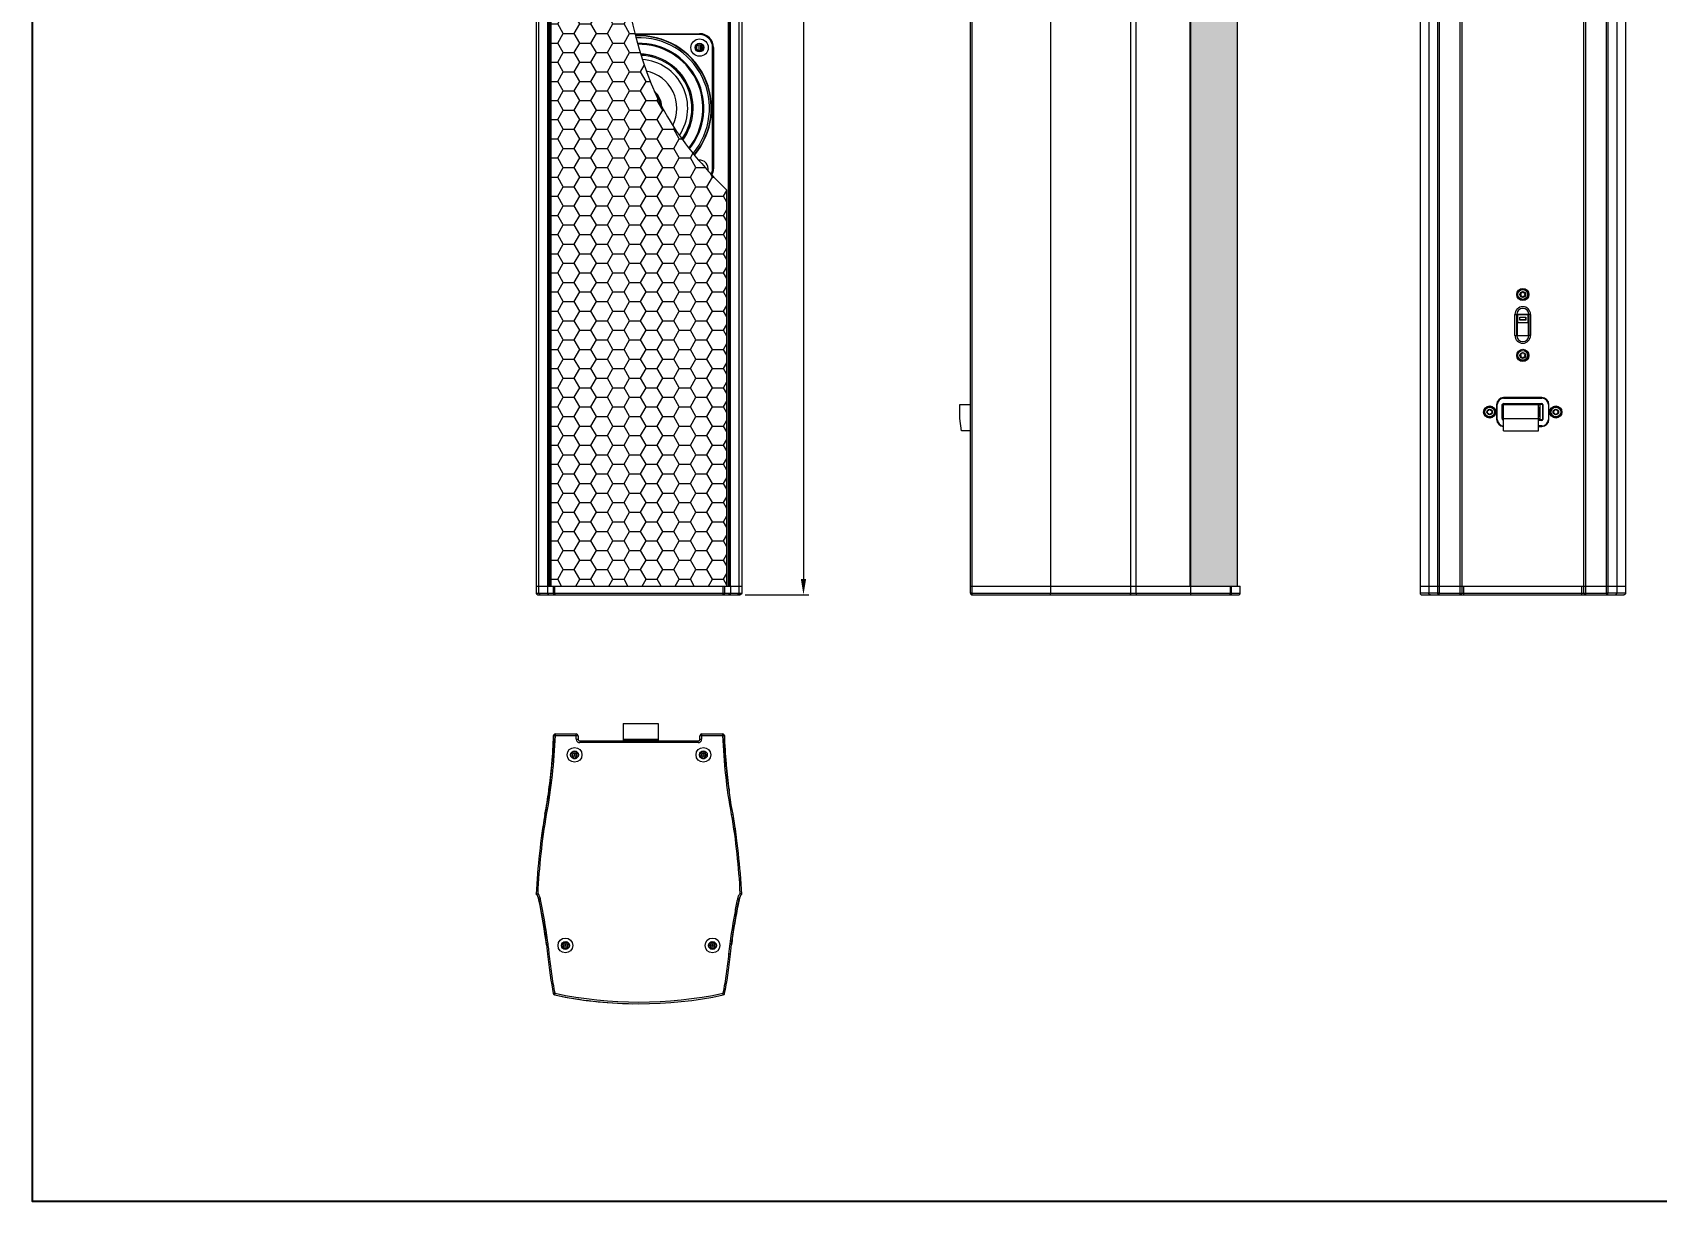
# Model space of a CAD drawing. Header units: millimetres. Extents: x 1177 to 2959, y 93 to 1353.
# Drawn here: x 1177 to 2110, y 93 to 765 of the extents above; entities that cross this region are included whole.
import ezdxf

# ---------------------------------------------------------------- set-up
doc = ezdxf.new("R2010")
doc.units = ezdxf.units.MM
doc.header["$LTSCALE"] = 0.1
doc.layers.get('0').update_dxf_attribs({"lineweight": 13})
doc.layers.get('Defpoints').update_dxf_attribs({"lineweight": 9})
doc.layers.add('图框', color=7, linetype='Continuous')
doc.layers.add('标注', color=251, linetype='Continuous', lineweight=9)
doc.styles.get("Standard").update_dxf_attribs({"font": 'arial.ttf'})
doc.dimstyles.new('STANDARD 6', dxfattribs={"dimscale": 6, "dimtxt": 2.5, "dimasz": 1.5, "dimexe": 0.5, "dimexo": 0.5, "dimgap": 0.5, "dimtad": 1, "dimtoh": 1, "dimdec": 1, "dimzin": 9, "dimdsep": 46, "dimtxsty": 'Standard', "dimcen": 0, "dimclrd": 256, "dimclre": 256, "dimclrt": 256, "dimadec": 0, "dimazin": 0, "dimtp": 0.01, "dimtm": 0.01, "dimtfac": 1, "dimtdec": 1, "dimtofl": 0, "dimtmove": 0, "dimatfit": 3, "dimfxl": 1, "dimtolj": 1, "dimtzin": 4, "dimlwd": -1, "dimlwe": -1, "dimarcsym": 0})
pattern_1 = [(0, (1177.4635, 93.427), (9.525, 5.499261), [6.35, -12.7]), (120, (1177.4635, 93.427), (-9.525, 5.499261), [6.35, -12.7]), (60, (1177.4635, 93.427), (2e-08, 10.998523), [-12.7, 6.35])]

# ---------------------------------------------------------------- blocks, each defined once
blk = doc.blocks.new('A4-H')
at = {"layer": '图框'}
blk.add_lwpolyline([(0, 210.02), (297, 210.02), (297, 0), (0, 0)], close=True, dxfattribs=at)
blk = doc.blocks.new('*D9')
at = {"layer": 'Defpoints', "color": 0, "transparency": 16777216}
for p in [(1583.77, 1261.93), (1583.77, 441.93), (1620.26, 441.93)]:
    blk.add_point(p, dxfattribs=at)
at = {"layer": '标注', "transparency": 16777216}
for p, q in [((1586.77, 1261.93), (1623.26, 1261.93)), ((1620.26, 1252.93), (1620.26, 450.93)), ((1586.77, 441.93), (1623.26, 441.93))]:
    blk.add_line(p, q, dxfattribs=at)
for points in [[(1618.76, 1252.93), (1621.76, 1252.93), (1620.26, 1261.93)], [(1618.76, 450.93), (1621.76, 450.93), (1620.26, 441.93)]]:
    blk.add_solid(points, dxfattribs=at)
at = {"layer": '标注', "transparency": 16777216, "insert": (1609.6, 851.93), "char_height": 15, "attachment_point": 5, "rotation": 90}
blk.add_mtext('\\A1;820', dxfattribs=at)

msp = doc.modelspace()

# ---------------------------------------------------------------- hatches: boundary and pattern name
at = {"layer": '标注'}
h = msp.add_hatch(dxfattribs=at)
h.set_pattern_fill('HONEY', color=256, scale=2)
h.set_pattern_definition(pattern_1)
h.paths.add_polyline_path([(1842.61, 1256.93), (1869.36, 1256.93), (1869.36, 446.93), (1842.61, 446.93)])
h = msp.add_hatch(dxfattribs=at)
h.set_pattern_fill('HONEY', color=256, scale=2)
h.set_pattern_definition(pattern_1)
edge = h.paths.add_edge_path()
edge.add_line((1475.3, 446.93), (1576.27, 446.93))
edge.add_line((1576.27, 446.93), (1576.27, 674.27))
edge.add_spline(control_points=[(1576.27, 674.27), (1564.79, 685.71), (1502.4, 755.33), (1521.47, 886.72), (1483.93, 977.45), (1475.3, 995.99)], knot_values=[32.949858, 32.949858, 32.949858, 32.949858, 80.87774, 314.174478, 375.459085, 375.459085, 375.459085, 375.459085], degree=3, periodic=0)
edge.add_line((1475.3, 995.99), (1475.3, 446.93))

# ---------------------------------------------------------------- linework, layer by layer
for p, q in [((1984.33, 1260.93), (1984.33, 446.93)), ((1985.33, 1260.93), (1985.33, 446.93)), ((1997.37, 442.93), (1997.37, 1260.93)), ((1998.37, 1260.93), (1998.37, 442.93)), ((2068.37, 442.93), (2068.37, 1260.93)), ((2069.37, 1260.93), (2069.37, 442.93)), ((1466.78, 1256.93), (1466.78, 446.93)), ((1468.31, 446.93), (1468.31, 1256.93)), ((1473.24, 1256.93), (1473.24, 446.93)), ((1473.74, 1256.93), (1473.74, 446.93)), ((1474.35, 1256.93), (1474.35, 446.93)), ((1474.55, 1256.93), (1474.55, 446.93)), ((1577.02, 1256.93), (1577.02, 446.93)), ((1577.22, 1256.93), (1577.22, 446.93)), ((1577.83, 446.93), (1577.83, 1256.93)), ((1578.33, 446.93), (1578.33, 1256.93)), ((1583.26, 446.93), (1583.26, 1256.93)), ((1584.79, 1256.93), (1584.79, 446.93)), ((1716.11, 446.93), (1716.11, 1256.93)), ((1717.07, 446.93), (1717.07, 1256.93)), ((1762.11, 1256.93), (1762.11, 446.93)), ((1808.11, 1256.93), (1808.11, 446.93)), ((1811.38, 446.93), (1811.38, 1256.93)), ((1842.16, 1256.93), (1842.16, 446.93)), ((1842.61, 1256.93), (1842.61, 446.93)), ((1974.37, 1256.93), (1974.37, 446.93)), ((1979.37, 1256.93), (1979.37, 446.93)), ((2081.4, 442.93), (2081.4, 1256.93)), ((2082.4, 442.93), (2082.4, 1256.93)), ((2087.37, 1256.93), (2087.37, 446.93)), ((2092.37, 1256.93), (2092.37, 446.93)), ((1523.43, 764.23), (1560.58, 764.23)), ((1560.58, 763.73), (1523.56, 763.73)), ((1559.04, 755.33), (1559.04, 757.11)), ((1560.44, 754.47), (1560.44, 757.98)), ((1560.58, 763.73), (1560.58, 764.23)), ((1561.18, 757.88), (1561.18, 754.57)), ((1561.77, 754.9), (1561.77, 757.54)), ((1561.83, 757.46), (1561.83, 754.99)), ((1568.58, 756.23), (1568.08, 756.23)), ((1568.08, 686.63), (1568.08, 756.23)), ((1568.58, 756.23), (1568.58, 686.63)), ((1568.08, 686.63), (1568.58, 686.63)), ((2033.19, 615.9), (2032.93, 615.57)), ((2033.8, 615.57), (2033.54, 615.9)), ((2032.01, 615.01), (2032.17, 614.63)), ((2032.17, 614.24), (2032.01, 613.85)), ((2032.6, 615.38), (2032.19, 615.32)), ((2032.19, 613.55), (2032.6, 613.49)), ((2032.93, 613.29), (2033.19, 612.97)), ((2033.54, 612.97), (2033.8, 613.29)), ((2034.55, 615.32), (2034.14, 615.38)), ((2034.14, 613.49), (2034.55, 613.55)), ((2034.57, 614.63), (2034.72, 615.01)), ((2034.72, 613.85), (2034.57, 614.24)), ((2028.87, 602.93), (2029.87, 602.93)), ((2028.87, 590.93), (2028.87, 602.93)), ((2029.87, 590.93), (2029.87, 602.93)), ((2036.62, 602.93), (2030.12, 602.93)), ((2030.12, 602.93), (2030.12, 590.93)), ((2030.32, 602.63), (2030.22, 602.63)), ((2030.22, 602.63), (2030.22, 598.53)), ((2030.32, 598.53), (2030.22, 598.53)), ((2030.32, 602.63), (2030.32, 598.53)), ((2036.32, 602.83), (2030.42, 602.83)), ((2030.42, 602.73), (2030.42, 602.83)), ((2036.32, 602.73), (2030.42, 602.73)), ((2030.42, 598.43), (2036.32, 598.43)), ((2030.42, 598.43), (2030.42, 598.33)), ((2030.42, 598.33), (2036.32, 598.33)), ((2031.62, 601.43), (2035.12, 601.43)), ((2031.72, 601.33), (2031.62, 601.43)), ((2031.62, 599.73), (2031.62, 601.43)), ((2031.72, 599.83), (2031.62, 599.73)), ((2035.12, 599.73), (2031.62, 599.73)), ((2031.72, 601.33), (2035.02, 601.33)), ((2031.72, 599.83), (2031.72, 601.33)), ((2035.02, 599.83), (2031.72, 599.83)), ((2035.02, 601.33), (2035.12, 601.43)), ((2035.02, 601.33), (2035.02, 599.83)), ((2035.02, 599.83), (2035.12, 599.73)), ((2035.12, 601.43), (2035.12, 599.73)), ((2036.32, 602.73), (2036.32, 602.83)), ((2036.32, 598.43), (2036.32, 598.33)), ((2036.42, 602.63), (2036.52, 602.63)), ((2036.42, 598.53), (2036.42, 602.63)), ((2036.42, 598.53), (2036.52, 598.53)), ((2036.52, 598.53), (2036.52, 602.63)), ((2036.62, 590.93), (2036.62, 602.93)), ((2037.87, 602.93), (2036.87, 602.93)), ((2036.87, 602.93), (2036.87, 590.93)), ((2037.87, 602.93), (2037.87, 590.93)), ((2028.87, 590.93), (2029.87, 590.93)), ((2030.12, 590.93), (2036.62, 590.93)), ((2037.87, 590.93), (2036.87, 590.93)), ((2032.01, 580.01), (2032.17, 579.63)), ((2032.17, 579.24), (2032.01, 578.85)), ((2032.6, 580.38), (2032.19, 580.32)), ((2032.19, 578.55), (2032.6, 578.49)), ((2033.19, 580.9), (2032.93, 580.57)), ((2032.93, 578.29), (2033.19, 577.97)), ((2033.8, 580.57), (2033.54, 580.9)), ((2033.54, 577.97), (2033.8, 578.29)), ((2034.55, 580.32), (2034.14, 580.38)), ((2034.14, 578.49), (2034.55, 578.55)), ((2034.57, 579.63), (2034.72, 580.01)), ((2034.72, 578.85), (2034.57, 579.24)), ((1710.11, 551.18), (1716.11, 551.18)), ((1710.11, 543.18), (1710.11, 551.18)), ((2018.37, 551.18), (2018.37, 542.68)), ((2018.67, 542.68), (2018.67, 551.18)), ((2021.37, 551.18), (2043.37, 551.18)), ((2021.37, 551.18), (2021.37, 543.18)), ((2021.77, 542.68), (2021.77, 551.18)), ((2044.37, 555.18), (2022.37, 555.18)), ((2022.37, 554.88), (2044.37, 554.88)), ((2022.37, 551.78), (2044.37, 551.78)), ((2022.37, 551.78), (2022.37, 551.48)), ((2022.37, 551.48), (2044.37, 551.48)), ((2022.37, 536.18), (2022.37, 551.18)), ((2022.57, 555.18), (2022.57, 554.88)), ((2025.45, 555.18), (2025.45, 554.88)), ((2041.28, 555.18), (2041.28, 554.88)), ((2042.37, 536.18), (2042.37, 551.18)), ((2043.37, 543.18), (2043.37, 551.18)), ((2044.17, 555.18), (2044.17, 554.88)), ((2044.37, 551.48), (2044.37, 551.78)), ((2044.97, 551.18), (2044.67, 551.18)), ((2044.67, 551.18), (2044.67, 542.68)), ((2044.97, 551.18), (2044.97, 542.68)), ((2048.07, 551.18), (2048.07, 542.68)), ((2048.37, 542.68), (2048.37, 551.18)), ((1711.11, 536.18), (1710.11, 543.18)), ((2013.01, 547.51), (2013.17, 547.13)), ((2013.17, 546.74), (2013.01, 546.35)), ((2013.6, 547.88), (2013.19, 547.82)), ((2013.19, 546.05), (2013.6, 545.99)), ((2014.19, 548.4), (2013.93, 548.07)), ((2013.93, 545.79), (2014.19, 545.47)), ((2014.8, 548.07), (2014.54, 548.4)), ((2014.54, 545.47), (2014.8, 545.79)), ((2015.55, 547.82), (2015.14, 547.88)), ((2015.14, 545.99), (2015.55, 546.05)), ((2015.57, 547.13), (2015.72, 547.51)), ((2015.72, 546.35), (2015.57, 546.74)), ((2021.37, 543.18), (2043.37, 543.18)), ((2021.77, 542.68), (2022.37, 542.68)), ((2022.07, 549.68), (2022.37, 549.68)), ((2022.07, 544.18), (2022.07, 549.68)), ((2022.37, 544.18), (2022.07, 544.18)), ((2042.37, 549.68), (2042.67, 549.68)), ((2042.67, 544.18), (2042.37, 544.18)), ((2043.37, 542.68), (2042.37, 542.68)), ((2044.37, 542.38), (2042.37, 542.38)), ((2044.37, 542.08), (2042.37, 542.08)), ((2042.67, 549.68), (2042.67, 544.18)), ((2043.37, 542.68), (2043.37, 543.18)), ((2044.37, 542.08), (2044.37, 542.38)), ((2044.67, 542.68), (2044.97, 542.68)), ((2051.01, 547.51), (2051.17, 547.13)), ((2051.17, 546.74), (2051.01, 546.35)), ((2051.6, 547.88), (2051.19, 547.82)), ((2051.19, 546.05), (2051.6, 545.99)), ((2052.19, 548.4), (2051.93, 548.07)), ((2051.93, 545.79), (2052.19, 545.47)), ((2052.8, 548.07), (2052.54, 548.4)), ((2052.54, 545.47), (2052.8, 545.79)), ((2053.55, 547.82), (2053.14, 547.88)), ((2053.14, 545.99), (2053.55, 546.05)), ((2053.57, 547.13), (2053.72, 547.51)), ((2053.72, 546.35), (2053.57, 546.74)), ((1716.11, 536.18), (1711.11, 536.18)), ((2022.37, 536.18), (2042.37, 536.18)), ((2044.37, 538.98), (2042.37, 538.98)), ((2042.37, 538.68), (2044.37, 538.68)), ((2044.17, 538.68), (2044.17, 538.98)), ((1466.78, 446.93), (1584.79, 446.93)), ((1466.79, 446.93), (1466.79, 442.93)), ((1466.79, 442.93), (1477.37, 442.93)), ((1467.8, 441.93), (1583.77, 441.93)), ((1468.31, 442.93), (1468.31, 446.93)), ((1473.29, 446.93), (1473.29, 442.93)), ((1476.59, 446.93), (1476.59, 442.93)), ((1477.37, 442.93), (1477.37, 446.93)), ((1477.37, 442.93), (1584.79, 442.93)), ((1574.21, 442.93), (1574.21, 446.93)), ((1574.98, 446.93), (1574.98, 442.93)), ((1578.28, 446.93), (1578.28, 442.93)), ((1583.26, 442.93), (1583.26, 446.93)), ((1584.79, 446.93), (1584.79, 442.93)), ((1716.11, 446.93), (1871.11, 446.93)), ((1716.11, 442.93), (1716.11, 446.93)), ((1717.07, 442.93), (1716.11, 442.93)), ((1717.07, 442.93), (1717.07, 446.93)), ((1717.07, 442.93), (1871.11, 442.93)), ((1717.11, 441.93), (1870.11, 441.93)), ((1762.11, 446.93), (1762.11, 442.93)), ((1808.11, 446.93), (1808.11, 442.93)), ((1811.39, 442.93), (1811.39, 446.93)), ((1842.61, 446.93), (1842.61, 442.93)), ((1865.26, 446.93), (1865.26, 442.93)), ((1866.04, 442.93), (1866.04, 446.93)), ((1871.11, 442.93), (1871.11, 446.93)), ((1974.37, 446.93), (2092.37, 446.93)), ((1974.37, 446.93), (1974.37, 442.93)), ((1984.34, 442.93), (1974.37, 442.93)), ((1975.39, 441.93), (2091.35, 441.93)), ((1979.37, 446.93), (1979.37, 442.93)), ((1984.34, 446.93), (1984.34, 442.93)), ((1985.33, 442.93), (1984.34, 442.93)), ((1985.33, 446.93), (1985.33, 442.93)), ((1985.33, 442.93), (2067.37, 442.93)), ((1985.33, 441.93), (1985.33, 442.93)), ((1997.37, 441.93), (1997.37, 442.93)), ((1999.37, 446.93), (1999.37, 442.93)), ((1999.37, 442.93), (1999.37, 441.93)), ((2067.37, 442.93), (2067.37, 446.93)), ((2067.37, 442.93), (2081.4, 442.93)), ((2067.37, 441.93), (2067.37, 442.93)), ((2069.37, 442.93), (2069.37, 441.93)), ((2082.4, 442.93), (2081.4, 442.93)), ((2081.4, 442.93), (2081.4, 441.93)), ((2092.37, 442.93), (2082.4, 442.93)), ((2087.37, 446.93), (2087.37, 442.93)), ((2092.37, 446.93), (2092.37, 442.93)), ((1516.79, 368), (1516.79, 358)), ((1516.79, 368), (1536.79, 368)), ((1536.79, 368), (1536.79, 358)), ((1476.75, 361.04), (1477.75, 361)), ((1477.75, 361), (1477.75, 362)), ((1477.75, 362), (1489.79, 362)), ((1490.79, 361), (1477.75, 361)), ((1489.79, 359), (1489.79, 362)), ((1489.79, 359), (1490.79, 359)), ((1490.79, 361), (1490.79, 359)), ((1491.79, 358), (1491.79, 357)), ((1491.79, 358), (1559.79, 358)), ((1559.79, 357), (1491.79, 357)), ((1516.79, 359), (1536.79, 359)), ((1516.79, 358.5), (1536.79, 358.5)), ((1519.13, 358), (1519.13, 358.5)), ((1522.44, 358.5), (1522.44, 358)), ((1523.13, 358), (1523.13, 358.5)), ((1526.44, 358.5), (1526.44, 358)), ((1527.13, 358), (1527.13, 358.5)), ((1530.44, 358.5), (1530.44, 358)), ((1531.13, 358), (1531.13, 358.5)), ((1534.44, 358.5), (1534.44, 358)), ((1559.79, 357), (1559.79, 358)), ((1560.79, 359), (1560.79, 361)), ((1573.82, 361), (1560.79, 361)), ((1560.79, 359), (1561.79, 359)), ((1561.79, 362), (1561.79, 359)), ((1561.79, 362), (1573.82, 362)), ((1573.82, 362), (1573.82, 361)), ((1573.82, 361), (1574.82, 361.03)), ((1487.77, 348.23), (1487.67, 348.07)), ((1488.21, 348.48), (1488.55, 348.05)), ((1489.02, 348.05), (1489.36, 348.48)), ((1489.9, 348.07), (1489.8, 348.23)), ((1561.77, 348.23), (1561.67, 348.07)), ((1562.21, 348.48), (1562.55, 348.05)), ((1563.02, 348.05), (1563.36, 348.48)), ((1563.9, 348.07), (1563.81, 348.23)), ((1473.98, 329.37), (1474.06, 329.93)), ((1471.76, 315.84), (1471.78, 316)), ((1472.77, 315.82), (1471.79, 316)), ((1578.8, 315.82), (1579.79, 316)), ((1466.78, 270), (1466.79, 270.11)), ((1468.31, 266.72), (1469.29, 266.93)), ((1583.26, 266.72), (1582.28, 266.92)), ((1473.29, 235.5), (1474.29, 235.61)), ((1473.3, 235.44), (1473.29, 235.5)), ((1484.13, 242.02), (1483.87, 242.35)), ((1485.13, 241.68), (1484.58, 241.76)), ((1485.16, 240.76), (1485.36, 241.27)), ((1566.21, 241.27), (1566.41, 240.76)), ((1566.99, 241.76), (1566.44, 241.68)), ((1567.7, 242.35), (1567.44, 242.02)), ((1578.28, 235.5), (1577.28, 235.6)), ((1477.57, 213.04), (1476.59, 212.85)), ((1477.57, 213.04), (1477.36, 212.06)), ((1574.98, 212.85), (1574, 213.04)), ((1574.21, 212.06), (1574, 213.04))]:
    msp.add_line(p, q)
for centre, radius in [((1560.58, 756.23), 5), ((1560.58, 756.23), 2.5), ((1560.57, 756.22), 1.8), ((2033.37, 614.43), 3.5), ((2033.37, 614.43), 2.89), ((2033.37, 614.43), 2.81), ((2033.37, 614.43), 1.61), ((2033.37, 579.43), 3.5), ((2033.37, 579.43), 2.89), ((2033.37, 579.43), 2.81), ((2033.37, 579.43), 1.61), ((2014.37, 546.93), 3.5), ((2052.37, 546.93), 3.5), ((2014.37, 546.93), 2.89), ((2014.37, 546.93), 2.81), ((2014.37, 546.93), 1.61), ((2052.37, 546.93), 2.89), ((2052.37, 546.93), 2.81), ((2052.37, 546.93), 1.61), ((1488.79, 350), 4.25), ((1488.79, 350), 2.25), ((1488.79, 350), 1.02), ((1488.79, 350), 0.15), ((1562.79, 350), 4.25), ((1562.79, 350), 2.25), ((1562.79, 350), 1.02), ((1562.79, 350), 0.15), ((1483.55, 240.5), 4.25), ((1483.55, 240.5), 2.25), ((1568.02, 240.5), 4.25), ((1568.02, 240.5), 2.25), ((1483.55, 240.5), 1.02), ((1483.55, 240.5), 0.15), ((1568.02, 240.5), 1.02), ((1568.02, 240.5), 0.15)]:
    msp.add_circle(centre, radius)
for centre, radius, start, end in [((1525.78, 721.43), 41.7, 319.77205, 92.82486), ((1525.78, 721.43), 41.5, 319.82192, 92.76778), ((1525.78, 721.43), 40.5, 320.08313, 92.47012), ((1525.78, 721.43), 37.25, 321.08781, 91.34273), ((1525.78, 721.43), 36.7, 321.28499, 91.12417), ((1560.58, 756.23), 8, 360, 90), ((1560.58, 756.23), 7.5, 0, 90), ((1525.78, 721.43), 31.11, 323.89472, 88.28865), ((1525.78, 721.43), 31.04, 323.93551, 88.24498), ((1525.78, 721.43), 30.39, 324.32907, 87.82452), ((1525.78, 721.43), 28, 326.01057, 86.04262), ((1525.78, 721.43), 21.75, 332.95553, 78.84382), ((1525.78, 721.43), 13.2, 3.86136, 47.68063), ((1525.78, 721.43), 12.94, 6.613, 44.92319), ((1560.58, 686.63), 5, 347.0434, 96.03844), ((1560.58, 686.63), 7.5, 334.80817, 360), ((1560.58, 686.63), 8, 333.38729, 0), ((2033.37, 615.76), 0.225, 38.26197, 141.73803), ((2033.37, 602.93), 4.5, 0, 180), ((2033.37, 602.93), 3.5, 0, 180), ((2032.22, 615.09), 0.225, 98.26197, 201.73803), ((2032.22, 613.77), 0.225, 158.26197, 261.73803), ((2031.68, 614.43), 0.525, 338.26197, 21.73803), ((2032.52, 615.9), 0.525, 278.26197, 321.73803), ((2032.52, 612.97), 0.525, 38.26197, 81.73803), ((2033.37, 613.11), 0.225, 218.26197, 321.73803), ((2034.21, 615.9), 0.525, 218.26197, 261.73803), ((2034.21, 612.97), 0.525, 98.26197, 141.73803), ((2035.06, 614.43), 0.525, 158.26197, 201.73803), ((2034.51, 615.09), 0.225, 338.26197, 81.73803), ((2034.51, 613.77), 0.225, 278.26197, 21.73803), ((2030.42, 602.63), 0.2, 89.99995, 179.99995), ((2030.42, 598.53), 0.2, 179.99995, 269.99995), ((2030.42, 602.63), 0.1, 89.99995, 179.99995), ((2030.42, 598.53), 0.1, 179.99995, 269.99995), ((2036.32, 602.63), 0.2, 359.99995, 89.99995), ((2036.32, 602.63), 0.1, 359.99995, 89.99995), ((2036.32, 598.53), 0.2, 269.99995, 359.99995), ((2036.32, 598.53), 0.1, 269.99995, 359.99995), ((2033.37, 590.93), 4.5, 180, 0), ((2033.37, 590.93), 3.5, 180, 0), ((2032.22, 580.09), 0.225, 98.26197, 201.73803), ((2032.22, 578.77), 0.225, 158.26197, 261.73803), ((2031.68, 579.43), 0.525, 338.26197, 21.73803), ((2032.52, 580.9), 0.525, 278.26197, 321.73803), ((2032.52, 577.97), 0.525, 38.26197, 81.73803), ((2033.37, 580.76), 0.225, 38.26197, 141.73803), ((2034.21, 580.9), 0.525, 218.26197, 261.73803), ((2034.21, 577.97), 0.525, 98.26197, 141.73803), ((2035.06, 579.43), 0.525, 158.26197, 201.73803), ((2034.51, 580.09), 0.225, 338.26197, 81.73803), ((2034.51, 578.77), 0.225, 278.26197, 21.73803), ((2033.37, 578.11), 0.225, 218.26197, 321.73803), ((2022.37, 551.18), 4, 90, 180), ((2022.37, 551.18), 3.7, 90, 180), ((2022.37, 551.18), 0.6, 90, 180), ((2022.37, 551.18), 0.3, 90, 180), ((2044.37, 551.18), 4, 0, 90), ((2044.37, 551.18), 3.7, 0, 90), ((2044.37, 551.18), 0.6, 0, 90), ((2044.37, 551.18), 0.3, 0, 90), ((2013.22, 547.59), 0.225, 98.26197, 201.73803), ((2013.22, 546.27), 0.225, 158.26197, 261.73803), ((2012.68, 546.93), 0.525, 338.26197, 21.73803), ((2013.52, 548.4), 0.525, 278.26197, 321.73803), ((2013.52, 545.47), 0.525, 38.26197, 81.73803), ((2014.37, 548.26), 0.225, 38.26197, 141.73803), ((2014.37, 545.61), 0.225, 218.26197, 321.73803), ((2015.21, 548.4), 0.525, 218.26197, 261.73803), ((2015.21, 545.47), 0.525, 98.26197, 141.73803), ((2016.06, 546.93), 0.525, 158.26197, 201.73803), ((2015.51, 547.59), 0.225, 338.26197, 81.73803), ((2015.51, 546.27), 0.225, 278.26197, 21.73803), ((2022.37, 542.68), 4, 180, 270), ((2022.37, 542.68), 3.7, 180, 270), ((2022.37, 542.68), 0.6, 180, 270), ((2022.37, 542.68), 0.3, 180, 270), ((2044.37, 542.68), 4, 270, 0), ((2044.37, 542.68), 3.7, 270, 0), ((2044.37, 542.68), 0.6, 270, 360), ((2044.37, 542.68), 0.3, 270, 0), ((2051.22, 547.59), 0.225, 98.26197, 201.73803), ((2051.22, 546.27), 0.225, 158.26197, 261.73803), ((2050.68, 546.93), 0.525, 338.26197, 21.73803), ((2051.52, 548.4), 0.525, 278.26197, 321.73803), ((2051.52, 545.47), 0.525, 38.26197, 81.73803), ((2052.37, 548.26), 0.225, 38.26197, 141.73803), ((2052.37, 545.61), 0.225, 218.26197, 321.73803), ((2053.21, 548.4), 0.525, 218.26197, 261.73803), ((2053.21, 545.47), 0.525, 98.26197, 141.73803), ((2054.06, 546.93), 0.525, 158.26197, 201.73803), ((2053.51, 547.59), 0.225, 338.26197, 81.73803), ((2053.51, 546.27), 0.225, 278.26197, 21.73803), ((1717.11, 442.93), 1, 180, 270), ((1717.11, 442.93), 1, 180, 270.00003), ((1870.11, 442.93), 1, 269.97124, 0), ((1985.33, 442.93), 1, 179.97836, 269.97674), ((1997.37, 442.93), 1, 270, 0), ((2069.37, 442.93), 1, 180, 270), ((2081.4, 442.93), 1, 270.02324, 0.02162), ((1162.1, 372.58), 314.86, 354.97108, 357.89791), ((1477.75, 361), 1, 90.00312, 177.91049), ((1477.75, 361), 1, 111.87885, 177.90792), ((1489.79, 361), 1, 0.00117, 89.99915), ((1491.79, 359), 1, 179.9995, 269.9995), ((1559.79, 359), 1, 269.9995, 359.9995), ((1559.79, 359), 1, 292.52359, 337.50945), ((1561.79, 361), 1, 89.99704, 179.9995), ((1561.79, 361), 1, 90.00035, 116.14504), ((1573.82, 361), 1, 19.83406, 90.00035), ((1573.82, 361), 1, 2.08885, 89.99984), ((1889.47, 372.58), 314.86, 182.10209, 185.02745), ((1488.79, 350), 1.6, 313.77364, 226.22535), ((1487.33, 348.48), 0.5, 329.99942, 46.22535), ((1488.79, 350), 2.15, 239.99435, 300.00253), ((1487.66, 348.05), 0.7, 38.26146, 81.73753), ((1488.79, 348.23), 0.3, 218.26146, 321.73753), ((1489.91, 348.05), 0.7, 98.26146, 141.73753), ((1490.24, 348.48), 0.5, 133.77364, 209.99949), ((1562.79, 350), 1.6, 313.77465, 226.22637), ((1561.33, 348.48), 0.5, 330.00044, 46.22637), ((1562.79, 350), 2.15, 239.99536, 300.00354), ((1561.66, 348.05), 0.7, 38.26146, 81.73753), ((1562.79, 348.23), 0.3, 218.26146, 321.73753), ((1563.91, 348.05), 0.7, 98.26146, 141.73753), ((1564.24, 348.48), 0.5, 133.77465, 210.00051), ((1168.46, 371.92), 308.47, 352.17638, 354.84917), ((1160.99, 372.66), 315.98, 354.83725, 354.97507), ((1890.57, 372.66), 315.97, 185.02346, 185.16986), ((1883.1, 371.92), 308.45, 185.15799, 187.82177), ((1200.34, 367.43), 276.28, 349.27122, 352.08172), ((1870.24, 370.24), 295.49, 187.83835, 187.95651), ((1820.22, 256.26), 353.52, 170.29712, 172.48545), ((1231.68, 256.31), 353.19, 7.51208, 9.73043), ((1925.53, 195.7), 349.56, 168.27682, 171.78911), ((1483.21, 243.08), 1, 277.61986, 334.84858), ((1483.55, 240.5), 2.15, 15.89708, 76.36918), ((1568.02, 240.5), 2.15, 103.62826, 164.16812), ((1568.36, 243.08), 1, 205.15116, 262.38014), ((1879.38, 202.61), 302.89, 171.83712, 172.75543), ((1483.55, 240.5), 1.6, 97.61986, 352.38014), ((1484.68, 242.45), 0.7, 218.26146, 261.73753), ((1485.81, 240.5), 0.7, 158.26146, 167.16443), ((1485.08, 241.38), 0.3, 338.26146, 81.73753), ((1486.13, 240.15), 1, 115.15087, 172.38014), ((1565.44, 240.15), 1, 7.61986, 64.84812), ((1566.49, 241.38), 0.3, 98.26146, 201.73753), ((1565.76, 240.5), 0.7, 342.71273, 21.73753), ((1568.02, 240.5), 1.6, 187.61986, 82.38014), ((1566.89, 242.45), 0.7, 278.26146, 321.73753), ((1373.95, 252.01), 204.81, 348.97659, 350.92604), ((1477.57, 213.04), 1, 191.0828, 258.05752), ((1477.57, 213.04), 1, 213.47274, 235.65332), ((1525.79, 441), 234, 258.05753, 281.94157), ((1525.78, 441), 234, 258.05885, 269.05671), ((1525.79, 440.98), 232.99, 258.0568, 281.94263), ((1574, 213.04), 1, 281.93848, 348.91664), ((1574, 213.04), 1, 304.18847, 326.40895)]:
    msp.add_arc(centre, radius, start, end)
for points, knots in [([(1466.79, 442.93), (1466.79, 442.8), (1466.84, 442.53), (1467.08, 442.2), (1467.41, 441.98), (1467.68, 441.93), (1467.8, 441.93)], [0, 0, 0, 0, 0.256096, 0.507895, 0.754946, 1, 1, 1, 1]), ([(1468.31, 442.93), (1468.31, 442.81), (1468.36, 442.55), (1468.58, 442.21), (1468.91, 441.98), (1469.17, 441.93), (1469.29, 441.93)], [0, 0, 0, 0, 0.242445, 0.503423, 0.762237, 1, 1, 1, 1]), ([(1473.29, 442.93), (1473.29, 442.81), (1473.34, 442.55), (1473.56, 442.21), (1473.9, 441.98), (1474.16, 441.93), (1474.29, 441.93)], [0, 0, 0, 0, 0.240746, 0.500933, 0.76053, 1, 1, 1, 1]), ([(1476.59, 442.93), (1476.59, 442.81), (1476.64, 442.55), (1476.86, 442.21), (1477.19, 441.98), (1477.45, 441.93), (1477.57, 441.93)], [0, 0, 0, 0, 0.242205, 0.503072, 0.761996, 1, 1, 1, 1]), ([(1477.37, 442.93), (1477.37, 442.8), (1477.37, 442.62), (1477.4, 442.38), (1477.42, 442.23), (1477.45, 442.11), (1477.49, 442.02), (1477.52, 441.96), (1477.56, 441.93), (1477.57, 441.93)], [0, 0, 0, 0, 0.364254, 0.529749, 0.675871, 0.797784, 0.892115, 0.957595, 1, 1, 1, 1]), ([(1574, 441.93), (1574.13, 441.93), (1574.39, 441.98), (1574.71, 442.21), (1574.93, 442.54), (1574.98, 442.8), (1574.98, 442.93)], [0, 0, 0, 0, 0.2478, 0.496926, 0.747852, 1, 1, 1, 1]), ([(1574, 441.93), (1574.01, 441.93), (1574.05, 441.96), (1574.08, 442.02), (1574.12, 442.11), (1574.15, 442.23), (1574.17, 442.38), (1574.2, 442.62), (1574.21, 442.8), (1574.21, 442.93)], [0, 0, 0, 0, 0.042467, 0.108019, 0.202363, 0.324259, 0.470359, 0.635826, 1, 1, 1, 1]), ([(1578.28, 442.93), (1578.28, 442.81), (1578.23, 442.55), (1578.01, 442.21), (1577.67, 441.98), (1577.41, 441.93), (1577.28, 441.93)], [0, 0, 0, 0, 0.240747, 0.500935, 0.760532, 1, 1, 1, 1]), ([(1583.26, 442.93), (1583.26, 442.81), (1583.21, 442.55), (1582.99, 442.21), (1582.66, 441.98), (1582.4, 441.93), (1582.28, 441.93)], [0, 0, 0, 0, 0.242444, 0.503423, 0.762237, 1, 1, 1, 1]), ([(1584.79, 442.93), (1584.79, 442.8), (1584.73, 442.53), (1584.49, 442.2), (1584.16, 441.98), (1583.89, 441.93), (1583.77, 441.93)], [0, 0, 0, 0, 0.256115, 0.507904, 0.755016, 1, 1, 1, 1]), ([(1717.11, 441.93), (1717.11, 441.93), (1717.1, 441.94), (1717.1, 441.95), (1717.1, 441.97), (1717.1, 442.01), (1717.09, 442.05), (1717.09, 442.12), (1717.08, 442.24), (1717.08, 442.39), (1717.07, 442.57), (1717.07, 442.75), (1717.07, 442.87), (1717.07, 442.93)], [0, 0, 0, 0, 0.00524, 0.018333, 0.040389, 0.072075, 0.113804, 0.165188, 0.29457, 0.454192, 0.63283, 0.818326, 1, 1, 1, 1]), ([(1762.29, 441.93), (1762.27, 441.93), (1762.25, 441.95), (1762.23, 441.98), (1762.21, 442.03), (1762.18, 442.11), (1762.16, 442.23), (1762.14, 442.38), (1762.12, 442.62), (1762.11, 442.8), (1762.11, 442.93)], [0, 0, 0, 0, 0.038159, 0.066267, 0.101746, 0.195446, 0.3177, 0.464878, 0.63191, 1, 1, 1, 1]), ([(1808.11, 442.93), (1808.11, 442.8), (1808.1, 442.61), (1808.05, 442.37), (1808, 442.22), (1807.95, 442.1), (1807.88, 441.99), (1807.81, 441.93), (1807.76, 441.93)], [0, 0, 0, 0, 0.356027, 0.516038, 0.656907, 0.775714, 0.871184, 1, 1, 1, 1]), ([(1811.39, 442.93), (1811.39, 442.81), (1811.38, 442.63), (1811.35, 442.39), (1811.33, 442.23), (1811.3, 442.11), (1811.26, 442.01), (1811.23, 441.95), (1811.2, 441.93), (1811.18, 441.93)], [0, 0, 0, 0, 0.350845, 0.522329, 0.676713, 0.803926, 0.899103, 0.961376, 1, 1, 1, 1]), ([(1842.61, 442.93), (1842.61, 442.81), (1842.61, 442.63), (1842.59, 442.39), (1842.58, 442.24), (1842.56, 442.11), (1842.55, 442.01), (1842.53, 441.96), (1842.51, 441.93), (1842.5, 441.93)], [0, 0, 0, 0, 0.362215, 0.538647, 0.696599, 0.825175, 0.918683, 0.974748, 1, 1, 1, 1]), ([(1865.26, 442.93), (1865.26, 442.81), (1865.25, 442.63), (1865.23, 442.39), (1865.21, 442.23), (1865.18, 442.11), (1865.14, 442.01), (1865.11, 441.95), (1865.08, 441.93), (1865.07, 441.93)], [0, 0, 0, 0, 0.352237, 0.524319, 0.679123, 0.806471, 0.901399, 0.96287, 1, 1, 1, 1]), ([(1866.04, 442.93), (1866.04, 442.8), (1865.99, 442.54), (1865.78, 442.21), (1865.45, 441.98), (1865.19, 441.93), (1865.07, 441.93)], [0, 0, 0, 0, 0.252514, 0.503561, 0.752513, 1, 1, 1, 1]), ([(1974.37, 442.93), (1974.37, 442.8), (1974.42, 442.53), (1974.66, 442.2), (1975, 441.98), (1975.26, 441.93), (1975.39, 441.93)], [0, 0, 0, 0, 0.256115, 0.507904, 0.755016, 1, 1, 1, 1]), ([(1980.35, 441.93), (1980.22, 441.93), (1979.96, 441.98), (1979.64, 442.21), (1979.42, 442.54), (1979.37, 442.8), (1979.37, 442.93)], [0, 0, 0, 0, 0.248117, 0.497368, 0.748162, 1, 1, 1, 1]), ([(2086.38, 441.93), (2086.51, 441.93), (2086.77, 441.98), (2087.1, 442.21), (2087.32, 442.54), (2087.37, 442.8), (2087.37, 442.93)], [0, 0, 0, 0, 0.248118, 0.497369, 0.748162, 1, 1, 1, 1]), ([(2092.37, 442.93), (2092.37, 442.8), (2092.31, 442.53), (2092.08, 442.2), (2091.74, 441.98), (2091.48, 441.93), (2091.35, 441.93)], [0, 0, 0, 0, 0.256096, 0.507895, 0.754946, 1, 1, 1, 1]), ([(1472.77, 315.82), (1474.19, 323.27), (1476.39, 338.29), (1477.48, 353.42), (1477.75, 361)], [0, 0, 0, 0, 0.49999, 1, 1, 1, 1]), ([(1489.79, 359), (1489.78, 358.74), (1489.89, 358.21), (1490.33, 357.55), (1491, 357.1), (1491.53, 357), (1491.79, 357)], [0, 0, 0, 0, 0.249966, 0.49999, 0.750008, 1, 1, 1, 1]), ([(1559.79, 357), (1560.05, 357), (1560.57, 357.1), (1561.24, 357.55), (1561.68, 358.21), (1561.79, 358.74), (1561.79, 359)], [0, 0, 0, 0, 0.249966, 0.49999, 0.750008, 1, 1, 1, 1]), ([(1573.82, 361), (1574.1, 353.42), (1575.19, 338.29), (1577.39, 323.27), (1578.8, 315.82)], [0, 0, 0, 0, 0.50001, 1, 1, 1, 1]), ([(1467.8, 270.35), (1468.19, 277.96), (1469.4, 293.18), (1471.48, 308.3), (1472.77, 315.82)], [0, 0, 0, 0, 0.500007, 1, 1, 1, 1]), ([(1578.8, 315.82), (1580.1, 308.3), (1582.17, 293.18), (1583.38, 277.96), (1583.77, 270.35)], [0, 0, 0, 0, 0.499993, 1, 1, 1, 1]), ([(1466.79, 270), (1466.79, 270), (1466.79, 270), (1466.79, 270), (1466.8, 270), (1466.81, 270.01), (1466.84, 270.02), (1466.87, 270.03), (1466.92, 270.05), (1466.97, 270.07), (1467.03, 270.09), (1467.13, 270.12), (1467.26, 270.17), (1467.43, 270.22), (1467.61, 270.29), (1467.74, 270.33), (1467.8, 270.35)], [0, 0, 0, 0, 0.00132, 0.005259, 0.011784, 0.020864, 0.046556, 0.081991, 0.126513, 0.179398, 0.239913, 0.307276, 0.459353, 0.629511, 0.811944, 1, 1, 1, 1]), ([(1466.79, 270), (1467.13, 269.63), (1467.76, 268.68), (1468.17, 267.4), (1468.31, 266.72)], [0, 0, 0, 0, 0.5, 1, 1, 1, 1]), ([(1469.29, 266.93), (1469.23, 267.23), (1469.04, 267.99), (1468.59, 269.17), (1468.1, 269.98), (1467.8, 270.35)], [0, 0, 0, 0, 0.250259, 0.62529, 1, 1, 1, 1]), ([(1474.29, 235.61), (1474, 238.23), (1472.72, 248.73), (1470.89, 259.16), (1469.29, 266.93)], [0, 0, 0, 0, 0.250033, 1, 1, 1, 1]), ([(1582.28, 266.92), (1581.75, 264.33), (1579.71, 253.96), (1578.13, 243.49), (1577.28, 235.6)], [0, 0, 0, 0, 0.250038, 1, 1, 1, 1]), ([(1583.77, 270.35), (1583.38, 269.86), (1582.76, 268.75), (1582.41, 267.54), (1582.28, 266.92)], [0, 0, 0, 0, 0.499426, 1, 1, 1, 1]), ([(1583.26, 266.72), (1583.4, 267.4), (1583.81, 268.68), (1584.44, 269.63), (1584.79, 270)], [0, 0, 0, 0, 0.5, 1, 1, 1, 1]), ([(1584.79, 270), (1584.79, 270), (1584.78, 270), (1584.78, 270), (1584.77, 270), (1584.76, 270.01), (1584.74, 270.02), (1584.7, 270.03), (1584.65, 270.05), (1584.6, 270.06), (1584.54, 270.09), (1584.45, 270.12), (1584.31, 270.17), (1584.14, 270.22), (1583.96, 270.28), (1583.83, 270.33), (1583.77, 270.35)], [0, 0, 0, 0, 0.001321, 0.005261, 0.011788, 0.02087, 0.046563, 0.081994, 0.126509, 0.179388, 0.239899, 0.307261, 0.459337, 0.629493, 0.811935, 1, 1, 1, 1]), ([(1477.57, 213.04), (1476.84, 216.77), (1475.62, 224.28), (1474.69, 231.83), (1474.29, 235.61)], [0, 0, 0, 0, 0.499987, 1, 1, 1, 1]), ([(1577.28, 235.6), (1576.88, 231.82), (1575.95, 224.28), (1574.73, 216.77), (1574, 213.04)], [0, 0, 0, 0, 0.500013, 1, 1, 1, 1])]:
    msp.add_open_spline(points, degree=3, knots=knots)
for points in [[(1476.75, 361.04), (1476.19, 345.71), (1474.47, 330.14), (1471.79, 316)], [(1579.79, 316), (1577.1, 330.14), (1575.38, 345.71), (1574.82, 361.03)], [(1471.79, 316), (1469.3, 301.56), (1467.57, 285.64), (1466.79, 270)], [(1584.79, 270), (1584, 285.63), (1582.27, 301.56), (1579.79, 316)], [(1468.31, 266.72), (1468.03, 268.08), (1467.48, 269.26), (1466.78, 270)], [(1472.67, 240.79), (1471.62, 249.06), (1470.14, 257.88), (1468.31, 266.72)], [(1468.31, 266.72), (1469.42, 261.35), (1471.4, 250.62), (1472.77, 240.38), (1473.29, 235.5)], [(1578.28, 235.5), (1578.8, 240.38), (1580.17, 250.61), (1582.15, 261.35), (1583.26, 266.72)], [(1584.79, 270), (1584.09, 269.26), (1583.54, 268.08), (1583.26, 266.72)], [(1473.29, 235.5), (1474.2, 227.02), (1475.32, 219.33), (1476.59, 212.85)], [(1574.98, 212.85), (1576.25, 219.33), (1577.37, 227.02), (1578.28, 235.5)]]:
    msp.add_open_spline(points, degree=3)
for p, q in [((1842.61, 446.93), (1842.61, 1256.93)), ((1869.36, 1256.93), (1869.36, 446.93)), ((1475.3, 446.93), (1475.3, 995.99)), ((1576.27, 446.93), (1576.27, 674.27))]:
    msp.add_line(p, q, dxfattribs=at)
msp.add_open_spline([(1475.3, 995.99), (1483.93, 977.45), (1521.47, 886.72), (1502.4, 755.33), (1564.79, 685.71), (1576.27, 674.27)], degree=3, knots=[32.949858, 32.949858, 32.949858, 32.949858, 94.234465, 327.531204, 375.459085, 375.459085, 375.459085, 375.459085], dxfattribs=at)

# ---------------------------------------------------------------- block references
at = {"layer": '图框', "xscale": 5.99928579928, "yscale": 5.99928579928, "zscale": 5.99928579928}
msp.add_blockref('A4-H', (1177.46, 93.43), dxfattribs=at)

# ---------------------------------------------------------------- dimensions: what is measured, and where the dimension line sits
at = {"layer": '标注'}
dim = msp.add_linear_dim(base=(1620.26, 441.93), p1=(1583.77, 1261.93), p2=(1583.77, 441.93), angle=90, dimstyle='STANDARD 6', dxfattribs=at)
dim.commit()
dim.dimension.update_dxf_attribs({"geometry": '*D9', "text_midpoint": (1609.6, 851.93)})

doc.saveas('drawing.dxf')
